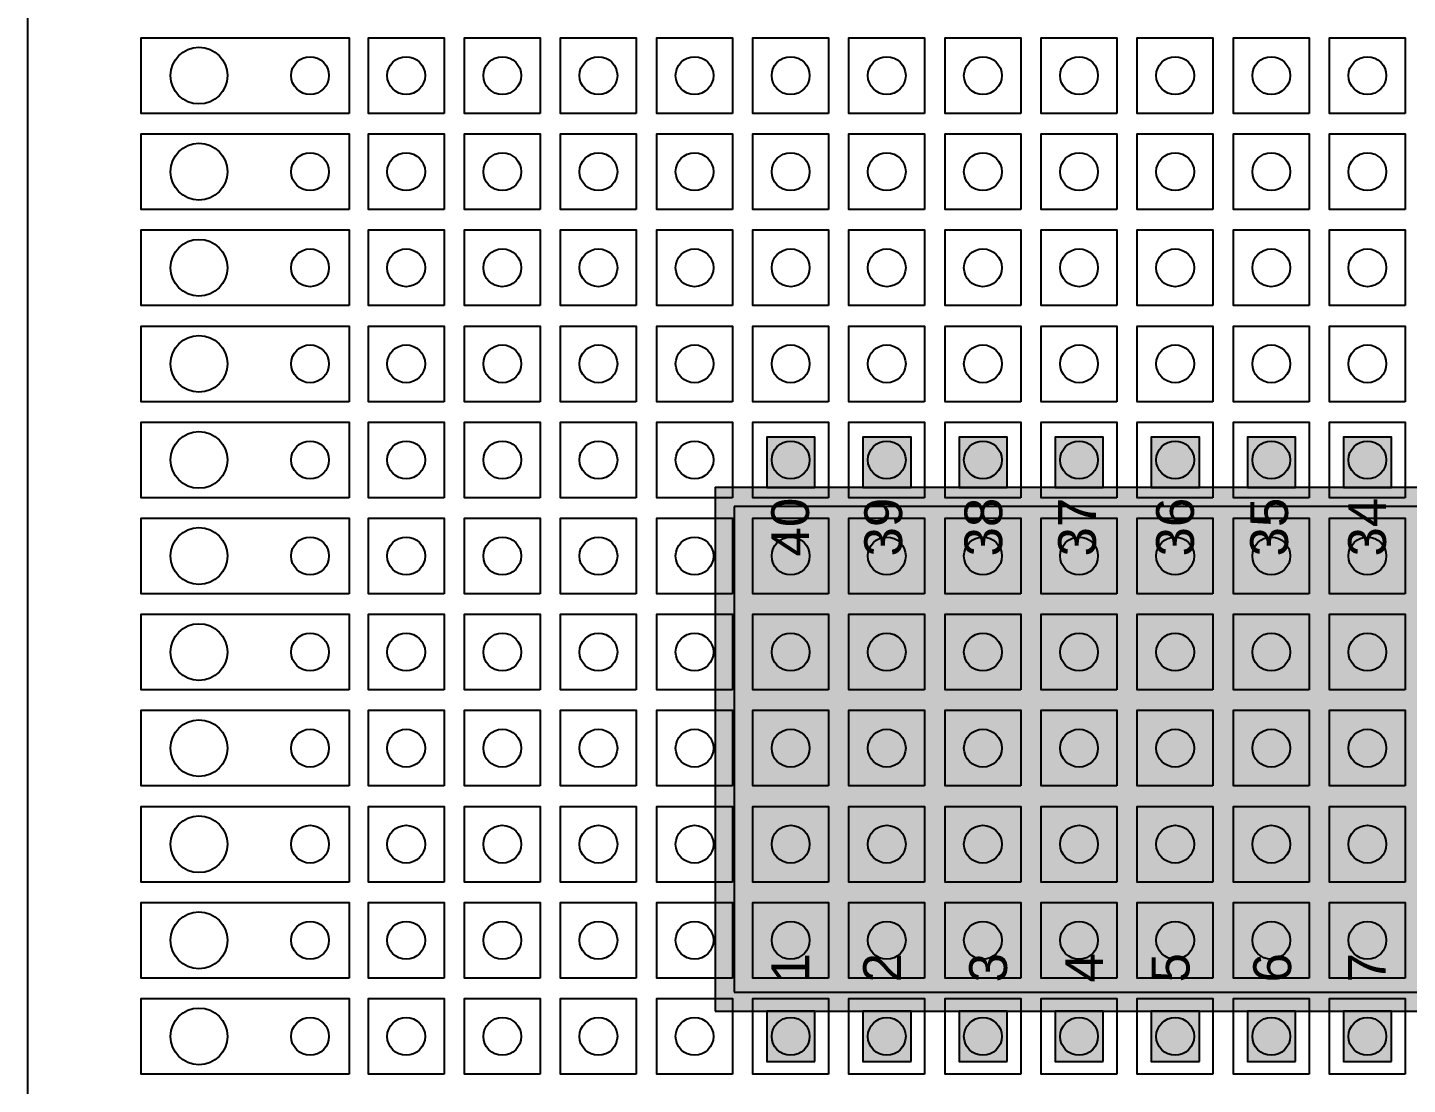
# Model space of a CAD drawing. Header units: millimetres. Extents: x 0 to 526, y 0 to 196.
# Drawn here: x 0 to 36.46, y 42.43 to 70.37 of the extents above; entities that cross this region are included whole.
import ezdxf

# ---------------------------------------------------------------- set-up
doc = ezdxf.new("R2010")
doc.units = ezdxf.units.MM
doc.layers.add('Chips', color=196, linetype='Continuous')
doc.styles.get("Standard").update_dxf_attribs({"font": 'arial.ttf'})

msp = doc.modelspace()

# ---------------------------------------------------------------- hatches: boundary and pattern name
h = msp.add_hatch(color=254)
h.dxf.hatch_style = 1
h.paths.add_polyline_path([(33.504, 58.207), (33.504, 59.542), (32.234, 59.542), (32.234, 58.207)])
h.paths.add_polyline_path([(20.804, 58.207), (20.804, 59.542), (19.534, 59.542), (19.534, 58.207)])
h.paths.add_polyline_path([(23.344, 58.207), (23.344, 59.542), (22.074, 59.542), (22.074, 58.207)])
h.paths.add_polyline_path([(25.884, 58.207), (25.884, 59.542), (24.614, 59.542), (24.614, 58.207)])
h.paths.add_polyline_path([(28.424, 58.207), (28.424, 59.542), (27.154, 59.542), (27.154, 58.207)])
h.paths.add_polyline_path([(30.964, 58.207), (30.964, 59.542), (29.694, 59.542), (29.694, 58.207)])
h.paths.add_polyline_path([(51.284, 58.207), (51.284, 59.542), (50.014, 59.542), (50.014, 58.207)])
h.paths.add_polyline_path([(36.044, 58.207), (36.044, 59.542), (34.774, 59.542), (34.774, 58.207)])
h.paths.add_polyline_path([(38.584, 58.207), (38.584, 59.542), (37.314, 59.542), (37.314, 58.207)])
h.paths.add_polyline_path([(41.124, 58.207), (41.124, 59.542), (39.854, 59.542), (39.854, 58.207)])
h.paths.add_polyline_path([(43.664, 58.207), (43.664, 59.542), (42.394, 59.542), (42.394, 58.207)])
h.paths.add_polyline_path([(46.204, 58.207), (46.204, 59.542), (44.934, 59.542), (44.934, 58.207)])
h.paths.add_polyline_path([(48.744, 58.207), (48.744, 59.542), (47.474, 59.542), (47.474, 58.207)])
h.paths.add_polyline_path([(69.064, 58.207), (69.064, 59.542), (67.794, 59.542), (67.794, 58.207)])
h.paths.add_polyline_path([(53.824, 58.207), (53.824, 59.542), (52.554, 59.542), (52.554, 58.207)])
h.paths.add_polyline_path([(56.364, 58.207), (56.364, 59.542), (55.094, 59.542), (55.094, 58.207)])
h.paths.add_polyline_path([(58.904, 58.207), (58.904, 59.542), (57.634, 59.542), (57.634, 58.207)])
h.paths.add_polyline_path([(61.444, 58.207), (61.444, 59.542), (60.174, 59.542), (60.174, 58.207)])
h.paths.add_polyline_path([(63.984, 58.207), (63.984, 59.542), (62.714, 59.542), (62.714, 58.207)])
h.paths.add_polyline_path([(66.524, 58.207), (66.524, 59.542), (65.254, 59.542), (65.254, 58.207)])
h.paths.add_polyline_path([(33.504, 43.032), (33.504, 44.367), (32.234, 44.367), (32.234, 43.032)])
h.paths.add_polyline_path([(20.804, 43.032), (20.804, 44.367), (19.534, 44.367), (19.534, 43.032)])
h.paths.add_polyline_path([(23.344, 43.032), (23.344, 44.367), (22.074, 44.367), (22.074, 43.032)])
h.paths.add_polyline_path([(25.884, 43.032), (25.884, 44.367), (24.614, 44.367), (24.614, 43.032)])
h.paths.add_polyline_path([(28.424, 43.032), (28.424, 44.367), (27.154, 44.367), (27.154, 43.032)])
h.paths.add_polyline_path([(30.964, 43.032), (30.964, 44.367), (29.694, 44.367), (29.694, 43.032)])
h.paths.add_polyline_path([(51.284, 43.032), (51.284, 44.367), (50.014, 44.367), (50.014, 43.032)])
h.paths.add_polyline_path([(36.044, 43.032), (36.044, 44.367), (34.774, 44.367), (34.774, 43.032)])
h.paths.add_polyline_path([(38.584, 43.032), (38.584, 44.367), (37.314, 44.367), (37.314, 43.032)])
h.paths.add_polyline_path([(41.124, 43.032), (41.124, 44.367), (39.854, 44.367), (39.854, 43.032)])
h.paths.add_polyline_path([(43.664, 43.032), (43.664, 44.367), (42.394, 44.367), (42.394, 43.032)])
h.paths.add_polyline_path([(46.204, 43.032), (46.204, 44.367), (44.934, 44.367), (44.934, 43.032)])
h.paths.add_polyline_path([(48.744, 43.032), (48.744, 44.367), (47.474, 44.367), (47.474, 43.032)])
h.paths.add_polyline_path([(69.064, 43.032), (69.064, 44.367), (67.794, 44.367), (67.794, 43.032)])
h.paths.add_polyline_path([(53.824, 43.032), (53.824, 44.367), (52.554, 44.367), (52.554, 43.032)])
h.paths.add_polyline_path([(56.364, 43.032), (56.364, 44.367), (55.094, 44.367), (55.094, 43.032)])
h.paths.add_polyline_path([(58.904, 43.032), (58.904, 44.367), (57.634, 44.367), (57.634, 43.032)])
h.paths.add_polyline_path([(61.444, 43.032), (61.444, 44.367), (60.174, 44.367), (60.174, 43.032)])
h.paths.add_polyline_path([(63.984, 43.032), (63.984, 44.367), (62.714, 44.367), (62.714, 43.032)])
h.paths.add_polyline_path([(66.524, 43.032), (66.524, 44.367), (65.254, 44.367), (65.254, 43.032)])
edge = h.paths.add_edge_path()
edge.add_line((18.667, 44.867), (69.927, 44.867))
h = msp.add_hatch(color=251)
h.dxf.hatch_style = 1
h.paths.add_polyline_path([(18.167, 44.367), (70.427, 44.367), (70.427, 58.207), (18.167, 58.207)])
at = {"layer": 'Chips'}
h = msp.add_hatch(color=254, dxfattribs=at)
h.dxf.hatch_style = 1
h.paths.add_polyline_path([(33.504, 58.207), (33.504, 59.542), (32.234, 59.542), (32.234, 58.207)])
h.paths.add_polyline_path([(20.804, 58.207), (20.804, 59.542), (19.534, 59.542), (19.534, 58.207)])
h.paths.add_polyline_path([(23.344, 58.207), (23.344, 59.542), (22.074, 59.542), (22.074, 58.207)])
h.paths.add_polyline_path([(25.884, 58.207), (25.884, 59.542), (24.614, 59.542), (24.614, 58.207)])
h.paths.add_polyline_path([(28.424, 58.207), (28.424, 59.542), (27.154, 59.542), (27.154, 58.207)])
h.paths.add_polyline_path([(30.964, 58.207), (30.964, 59.542), (29.694, 59.542), (29.694, 58.207)])
h.paths.add_polyline_path([(51.284, 58.207), (51.284, 59.542), (50.014, 59.542), (50.014, 58.207)])
h.paths.add_polyline_path([(36.044, 58.207), (36.044, 59.542), (34.774, 59.542), (34.774, 58.207)])
h.paths.add_polyline_path([(38.584, 58.207), (38.584, 59.542), (37.314, 59.542), (37.314, 58.207)])
h.paths.add_polyline_path([(41.124, 58.207), (41.124, 59.542), (39.854, 59.542), (39.854, 58.207)])
h.paths.add_polyline_path([(43.664, 58.207), (43.664, 59.542), (42.394, 59.542), (42.394, 58.207)])
h.paths.add_polyline_path([(46.204, 58.207), (46.204, 59.542), (44.934, 59.542), (44.934, 58.207)])
h.paths.add_polyline_path([(48.744, 58.207), (48.744, 59.542), (47.474, 59.542), (47.474, 58.207)])
h.paths.add_polyline_path([(69.064, 58.207), (69.064, 59.542), (67.794, 59.542), (67.794, 58.207)])
h.paths.add_polyline_path([(53.824, 58.207), (53.824, 59.542), (52.554, 59.542), (52.554, 58.207)])
h.paths.add_polyline_path([(56.364, 58.207), (56.364, 59.542), (55.094, 59.542), (55.094, 58.207)])
h.paths.add_polyline_path([(58.904, 58.207), (58.904, 59.542), (57.634, 59.542), (57.634, 58.207)])
h.paths.add_polyline_path([(61.444, 58.207), (61.444, 59.542), (60.174, 59.542), (60.174, 58.207)])
h.paths.add_polyline_path([(63.984, 58.207), (63.984, 59.542), (62.714, 59.542), (62.714, 58.207)])
h.paths.add_polyline_path([(66.524, 58.207), (66.524, 59.542), (65.254, 59.542), (65.254, 58.207)])
h.paths.add_polyline_path([(33.504, 43.032), (33.504, 44.367), (32.234, 44.367), (32.234, 43.032)])
h.paths.add_polyline_path([(20.804, 43.032), (20.804, 44.367), (19.534, 44.367), (19.534, 43.032)])
h.paths.add_polyline_path([(23.344, 43.032), (23.344, 44.367), (22.074, 44.367), (22.074, 43.032)])
h.paths.add_polyline_path([(25.884, 43.032), (25.884, 44.367), (24.614, 44.367), (24.614, 43.032)])
h.paths.add_polyline_path([(28.424, 43.032), (28.424, 44.367), (27.154, 44.367), (27.154, 43.032)])
h.paths.add_polyline_path([(30.964, 43.032), (30.964, 44.367), (29.694, 44.367), (29.694, 43.032)])
h.paths.add_polyline_path([(51.284, 43.032), (51.284, 44.367), (50.014, 44.367), (50.014, 43.032)])
h.paths.add_polyline_path([(36.044, 43.032), (36.044, 44.367), (34.774, 44.367), (34.774, 43.032)])
h.paths.add_polyline_path([(38.584, 43.032), (38.584, 44.367), (37.314, 44.367), (37.314, 43.032)])
h.paths.add_polyline_path([(41.124, 43.032), (41.124, 44.367), (39.854, 44.367), (39.854, 43.032)])
h.paths.add_polyline_path([(43.664, 43.032), (43.664, 44.367), (42.394, 44.367), (42.394, 43.032)])
h.paths.add_polyline_path([(46.204, 43.032), (46.204, 44.367), (44.934, 44.367), (44.934, 43.032)])
h.paths.add_polyline_path([(48.744, 43.032), (48.744, 44.367), (47.474, 44.367), (47.474, 43.032)])
h.paths.add_polyline_path([(69.064, 43.032), (69.064, 44.367), (67.794, 44.367), (67.794, 43.032)])
h.paths.add_polyline_path([(53.824, 43.032), (53.824, 44.367), (52.554, 44.367), (52.554, 43.032)])
h.paths.add_polyline_path([(56.364, 43.032), (56.364, 44.367), (55.094, 44.367), (55.094, 43.032)])
h.paths.add_polyline_path([(58.904, 43.032), (58.904, 44.367), (57.634, 44.367), (57.634, 43.032)])
h.paths.add_polyline_path([(61.444, 43.032), (61.444, 44.367), (60.174, 44.367), (60.174, 43.032)])
h.paths.add_polyline_path([(63.984, 43.032), (63.984, 44.367), (62.714, 44.367), (62.714, 43.032)])
h.paths.add_polyline_path([(66.524, 43.032), (66.524, 44.367), (65.254, 44.367), (65.254, 43.032)])
edge = h.paths.add_edge_path()
edge.add_line((18.667, 44.867), (69.927, 44.867))
h = msp.add_hatch(color=254, dxfattribs=at)
h.dxf.hatch_style = 1
h.paths.add_polyline_path([(18.167, 44.367), (70.427, 44.367), (70.427, 58.207), (18.167, 58.207)])
edge = h.paths.add_edge_path(flags=16)
edge.add_line((18.667, 57.707), (18.667, 44.867))
h = msp.add_hatch(color=251, dxfattribs=at)
h.dxf.hatch_style = 1
h.paths.add_polyline_path([(18.167, 44.367), (70.427, 44.367), (70.427, 58.207), (18.167, 58.207)])
edge = h.paths.add_edge_path(flags=16)
edge.add_line((18.667, 57.707), (18.667, 44.867))

# ---------------------------------------------------------------- linework, layer by layer
for points in [[(0, 0), (0, 0), (160, 0), (160, 0), (160, 100), (160, 100), (0, 100), (0, 100)], [(8.5, 68.1), (8.5, 68.1), (3, 68.1), (3, 68.1), (3, 70.1), (3, 70.1), (8.5, 70.1), (8.5, 70.1)], [(11.004, 68.1), (11.004, 68.1), (9.004, 68.1), (9.004, 68.1), (9.004, 70.1), (9.004, 70.1), (11.004, 70.1), (11.004, 70.1)], [(13.544, 68.1), (13.544, 68.1), (11.544, 68.1), (11.544, 68.1), (11.544, 70.1), (11.544, 70.1), (13.544, 70.1), (13.544, 70.1)], [(16.084, 68.1), (16.084, 68.1), (14.084, 68.1), (14.084, 68.1), (14.084, 70.1), (14.084, 70.1), (16.084, 70.1), (16.084, 70.1)], [(18.624, 68.1), (18.624, 68.1), (16.624, 68.1), (16.624, 68.1), (16.624, 70.1), (16.624, 70.1), (18.624, 70.1), (18.624, 70.1)], [(21.164, 68.1), (21.164, 68.1), (19.164, 68.1), (19.164, 68.1), (19.164, 70.1), (19.164, 70.1), (21.164, 70.1), (21.164, 70.1)], [(23.704, 68.1), (23.704, 68.1), (21.704, 68.1), (21.704, 68.1), (21.704, 70.1), (21.704, 70.1), (23.704, 70.1), (23.704, 70.1)], [(26.244, 68.1), (26.244, 68.1), (24.244, 68.1), (24.244, 68.1), (24.244, 70.1), (24.244, 70.1), (26.244, 70.1), (26.244, 70.1)], [(28.784, 68.1), (28.784, 68.1), (26.784, 68.1), (26.784, 68.1), (26.784, 70.1), (26.784, 70.1), (28.784, 70.1), (28.784, 70.1)], [(31.324, 68.1), (31.324, 68.1), (29.324, 68.1), (29.324, 68.1), (29.324, 70.1), (29.324, 70.1), (31.324, 70.1), (31.324, 70.1)], [(33.864, 68.1), (33.864, 68.1), (31.864, 68.1), (31.864, 68.1), (31.864, 70.1), (31.864, 70.1), (33.864, 70.1), (33.864, 70.1)], [(36.404, 68.1), (36.404, 68.1), (34.404, 68.1), (34.404, 68.1), (34.404, 70.1), (34.404, 70.1), (36.404, 70.1), (36.404, 70.1)], [(8.5, 65.56), (8.5, 65.56), (3, 65.56), (3, 65.56), (3, 67.56), (3, 67.56), (8.5, 67.56), (8.5, 67.56)], [(11.004, 65.56), (11.004, 65.56), (9.004, 65.56), (9.004, 65.56), (9.004, 67.56), (9.004, 67.56), (11.004, 67.56), (11.004, 67.56)], [(13.544, 65.56), (13.544, 65.56), (11.544, 65.56), (11.544, 65.56), (11.544, 67.56), (11.544, 67.56), (13.544, 67.56), (13.544, 67.56)], [(16.084, 65.56), (16.084, 65.56), (14.084, 65.56), (14.084, 65.56), (14.084, 67.56), (14.084, 67.56), (16.084, 67.56), (16.084, 67.56)], [(18.624, 65.56), (18.624, 65.56), (16.624, 65.56), (16.624, 65.56), (16.624, 67.56), (16.624, 67.56), (18.624, 67.56), (18.624, 67.56)], [(21.164, 65.56), (21.164, 65.56), (19.164, 65.56), (19.164, 65.56), (19.164, 67.56), (19.164, 67.56), (21.164, 67.56), (21.164, 67.56)], [(23.704, 65.56), (23.704, 65.56), (21.704, 65.56), (21.704, 65.56), (21.704, 67.56), (21.704, 67.56), (23.704, 67.56), (23.704, 67.56)], [(26.244, 65.56), (26.244, 65.56), (24.244, 65.56), (24.244, 65.56), (24.244, 67.56), (24.244, 67.56), (26.244, 67.56), (26.244, 67.56)], [(28.784, 65.56), (28.784, 65.56), (26.784, 65.56), (26.784, 65.56), (26.784, 67.56), (26.784, 67.56), (28.784, 67.56), (28.784, 67.56)], [(31.324, 65.56), (31.324, 65.56), (29.324, 65.56), (29.324, 65.56), (29.324, 67.56), (29.324, 67.56), (31.324, 67.56), (31.324, 67.56)], [(33.864, 65.56), (33.864, 65.56), (31.864, 65.56), (31.864, 65.56), (31.864, 67.56), (31.864, 67.56), (33.864, 67.56), (33.864, 67.56)], [(36.404, 65.56), (36.404, 65.56), (34.404, 65.56), (34.404, 65.56), (34.404, 67.56), (34.404, 67.56), (36.404, 67.56), (36.404, 67.56)], [(8.5, 63.02), (8.5, 63.02), (3, 63.02), (3, 63.02), (3, 65.02), (3, 65.02), (8.5, 65.02), (8.5, 65.02)], [(11.004, 63.02), (11.004, 63.02), (9.004, 63.02), (9.004, 63.02), (9.004, 65.02), (9.004, 65.02), (11.004, 65.02), (11.004, 65.02)], [(13.544, 63.02), (13.544, 63.02), (11.544, 63.02), (11.544, 63.02), (11.544, 65.02), (11.544, 65.02), (13.544, 65.02), (13.544, 65.02)], [(16.084, 63.02), (16.084, 63.02), (14.084, 63.02), (14.084, 63.02), (14.084, 65.02), (14.084, 65.02), (16.084, 65.02), (16.084, 65.02)], [(18.624, 63.02), (18.624, 63.02), (16.624, 63.02), (16.624, 63.02), (16.624, 65.02), (16.624, 65.02), (18.624, 65.02), (18.624, 65.02)], [(21.164, 63.02), (21.164, 63.02), (19.164, 63.02), (19.164, 63.02), (19.164, 65.02), (19.164, 65.02), (21.164, 65.02), (21.164, 65.02)], [(23.704, 63.02), (23.704, 63.02), (21.704, 63.02), (21.704, 63.02), (21.704, 65.02), (21.704, 65.02), (23.704, 65.02), (23.704, 65.02)], [(26.244, 63.02), (26.244, 63.02), (24.244, 63.02), (24.244, 63.02), (24.244, 65.02), (24.244, 65.02), (26.244, 65.02), (26.244, 65.02)], [(28.784, 63.02), (28.784, 63.02), (26.784, 63.02), (26.784, 63.02), (26.784, 65.02), (26.784, 65.02), (28.784, 65.02), (28.784, 65.02)], [(31.324, 63.02), (31.324, 63.02), (29.324, 63.02), (29.324, 63.02), (29.324, 65.02), (29.324, 65.02), (31.324, 65.02), (31.324, 65.02)], [(33.864, 63.02), (33.864, 63.02), (31.864, 63.02), (31.864, 63.02), (31.864, 65.02), (31.864, 65.02), (33.864, 65.02), (33.864, 65.02)], [(36.404, 63.02), (36.404, 63.02), (34.404, 63.02), (34.404, 63.02), (34.404, 65.02), (34.404, 65.02), (36.404, 65.02), (36.404, 65.02)], [(8.5, 60.48), (8.5, 60.48), (3, 60.48), (3, 60.48), (3, 62.48), (3, 62.48), (8.5, 62.48), (8.5, 62.48)], [(11.004, 60.48), (11.004, 60.48), (9.004, 60.48), (9.004, 60.48), (9.004, 62.48), (9.004, 62.48), (11.004, 62.48), (11.004, 62.48)], [(13.544, 60.48), (13.544, 60.48), (11.544, 60.48), (11.544, 60.48), (11.544, 62.48), (11.544, 62.48), (13.544, 62.48), (13.544, 62.48)], [(16.084, 60.48), (16.084, 60.48), (14.084, 60.48), (14.084, 60.48), (14.084, 62.48), (14.084, 62.48), (16.084, 62.48), (16.084, 62.48)], [(18.624, 60.48), (18.624, 60.48), (16.624, 60.48), (16.624, 60.48), (16.624, 62.48), (16.624, 62.48), (18.624, 62.48), (18.624, 62.48)], [(21.164, 60.48), (21.164, 60.48), (19.164, 60.48), (19.164, 60.48), (19.164, 62.48), (19.164, 62.48), (21.164, 62.48), (21.164, 62.48)], [(23.704, 60.48), (23.704, 60.48), (21.704, 60.48), (21.704, 60.48), (21.704, 62.48), (21.704, 62.48), (23.704, 62.48), (23.704, 62.48)], [(26.244, 60.48), (26.244, 60.48), (24.244, 60.48), (24.244, 60.48), (24.244, 62.48), (24.244, 62.48), (26.244, 62.48), (26.244, 62.48)], [(28.784, 60.48), (28.784, 60.48), (26.784, 60.48), (26.784, 60.48), (26.784, 62.48), (26.784, 62.48), (28.784, 62.48), (28.784, 62.48)], [(31.324, 60.48), (31.324, 60.48), (29.324, 60.48), (29.324, 60.48), (29.324, 62.48), (29.324, 62.48), (31.324, 62.48), (31.324, 62.48)], [(33.864, 60.48), (33.864, 60.48), (31.864, 60.48), (31.864, 60.48), (31.864, 62.48), (31.864, 62.48), (33.864, 62.48), (33.864, 62.48)], [(36.404, 60.48), (36.404, 60.48), (34.404, 60.48), (34.404, 60.48), (34.404, 62.48), (34.404, 62.48), (36.404, 62.48), (36.404, 62.48)], [(8.5, 57.94), (8.5, 57.94), (3, 57.94), (3, 57.94), (3, 59.94), (3, 59.94), (8.5, 59.94), (8.5, 59.94)], [(11.004, 57.94), (11.004, 57.94), (9.004, 57.94), (9.004, 57.94), (9.004, 59.94), (9.004, 59.94), (11.004, 59.94), (11.004, 59.94)], [(13.544, 57.94), (13.544, 57.94), (11.544, 57.94), (11.544, 57.94), (11.544, 59.94), (11.544, 59.94), (13.544, 59.94), (13.544, 59.94)], [(16.084, 57.94), (16.084, 57.94), (14.084, 57.94), (14.084, 57.94), (14.084, 59.94), (14.084, 59.94), (16.084, 59.94), (16.084, 59.94)], [(18.624, 57.94), (18.624, 57.94), (16.624, 57.94), (16.624, 57.94), (16.624, 59.94), (16.624, 59.94), (18.624, 59.94), (18.624, 59.94)], [(21.164, 57.94), (21.164, 57.94), (19.164, 57.94), (19.164, 57.94), (19.164, 59.94), (19.164, 59.94), (21.164, 59.94), (21.164, 59.94)], [(23.704, 57.94), (23.704, 57.94), (21.704, 57.94), (21.704, 57.94), (21.704, 59.94), (21.704, 59.94), (23.704, 59.94), (23.704, 59.94)], [(26.244, 57.94), (26.244, 57.94), (24.244, 57.94), (24.244, 57.94), (24.244, 59.94), (24.244, 59.94), (26.244, 59.94), (26.244, 59.94)], [(28.784, 57.94), (28.784, 57.94), (26.784, 57.94), (26.784, 57.94), (26.784, 59.94), (26.784, 59.94), (28.784, 59.94), (28.784, 59.94)], [(31.324, 57.94), (31.324, 57.94), (29.324, 57.94), (29.324, 57.94), (29.324, 59.94), (29.324, 59.94), (31.324, 59.94), (31.324, 59.94)], [(33.864, 57.94), (33.864, 57.94), (31.864, 57.94), (31.864, 57.94), (31.864, 59.94), (31.864, 59.94), (33.864, 59.94), (33.864, 59.94)], [(36.404, 57.94), (36.404, 57.94), (34.404, 57.94), (34.404, 57.94), (34.404, 59.94), (34.404, 59.94), (36.404, 59.94), (36.404, 59.94)], [(8.5, 55.4), (8.5, 55.4), (3, 55.4), (3, 55.4), (3, 57.4), (3, 57.4), (8.5, 57.4), (8.5, 57.4)], [(11.004, 55.4), (11.004, 55.4), (9.004, 55.4), (9.004, 55.4), (9.004, 57.4), (9.004, 57.4), (11.004, 57.4), (11.004, 57.4)], [(13.544, 55.4), (13.544, 55.4), (11.544, 55.4), (11.544, 55.4), (11.544, 57.4), (11.544, 57.4), (13.544, 57.4), (13.544, 57.4)], [(16.084, 55.4), (16.084, 55.4), (14.084, 55.4), (14.084, 55.4), (14.084, 57.4), (14.084, 57.4), (16.084, 57.4), (16.084, 57.4)], [(18.624, 55.4), (18.624, 55.4), (16.624, 55.4), (16.624, 55.4), (16.624, 57.4), (16.624, 57.4), (18.624, 57.4), (18.624, 57.4)], [(21.164, 55.4), (21.164, 55.4), (19.164, 55.4), (19.164, 55.4), (19.164, 57.4), (19.164, 57.4), (21.164, 57.4), (21.164, 57.4)], [(23.704, 55.4), (23.704, 55.4), (21.704, 55.4), (21.704, 55.4), (21.704, 57.4), (21.704, 57.4), (23.704, 57.4), (23.704, 57.4)], [(26.244, 55.4), (26.244, 55.4), (24.244, 55.4), (24.244, 55.4), (24.244, 57.4), (24.244, 57.4), (26.244, 57.4), (26.244, 57.4)], [(28.784, 55.4), (28.784, 55.4), (26.784, 55.4), (26.784, 55.4), (26.784, 57.4), (26.784, 57.4), (28.784, 57.4), (28.784, 57.4)], [(31.324, 55.4), (31.324, 55.4), (29.324, 55.4), (29.324, 55.4), (29.324, 57.4), (29.324, 57.4), (31.324, 57.4), (31.324, 57.4)], [(33.864, 55.4), (33.864, 55.4), (31.864, 55.4), (31.864, 55.4), (31.864, 57.4), (31.864, 57.4), (33.864, 57.4), (33.864, 57.4)], [(36.404, 55.4), (36.404, 55.4), (34.404, 55.4), (34.404, 55.4), (34.404, 57.4), (34.404, 57.4), (36.404, 57.4), (36.404, 57.4)], [(8.5, 52.86), (8.5, 52.86), (3, 52.86), (3, 52.86), (3, 54.86), (3, 54.86), (8.5, 54.86), (8.5, 54.86)], [(11.004, 52.86), (11.004, 52.86), (9.004, 52.86), (9.004, 52.86), (9.004, 54.86), (9.004, 54.86), (11.004, 54.86), (11.004, 54.86)], [(13.544, 52.86), (13.544, 52.86), (11.544, 52.86), (11.544, 52.86), (11.544, 54.86), (11.544, 54.86), (13.544, 54.86), (13.544, 54.86)], [(16.084, 52.86), (16.084, 52.86), (14.084, 52.86), (14.084, 52.86), (14.084, 54.86), (14.084, 54.86), (16.084, 54.86), (16.084, 54.86)], [(18.624, 52.86), (18.624, 52.86), (16.624, 52.86), (16.624, 52.86), (16.624, 54.86), (16.624, 54.86), (18.624, 54.86), (18.624, 54.86)], [(21.164, 52.86), (21.164, 52.86), (19.164, 52.86), (19.164, 52.86), (19.164, 54.86), (19.164, 54.86), (21.164, 54.86), (21.164, 54.86)], [(23.704, 52.86), (23.704, 52.86), (21.704, 52.86), (21.704, 52.86), (21.704, 54.86), (21.704, 54.86), (23.704, 54.86), (23.704, 54.86)], [(26.244, 52.86), (26.244, 52.86), (24.244, 52.86), (24.244, 52.86), (24.244, 54.86), (24.244, 54.86), (26.244, 54.86), (26.244, 54.86)], [(28.784, 52.86), (28.784, 52.86), (26.784, 52.86), (26.784, 52.86), (26.784, 54.86), (26.784, 54.86), (28.784, 54.86), (28.784, 54.86)], [(31.324, 52.86), (31.324, 52.86), (29.324, 52.86), (29.324, 52.86), (29.324, 54.86), (29.324, 54.86), (31.324, 54.86), (31.324, 54.86)], [(33.864, 52.86), (33.864, 52.86), (31.864, 52.86), (31.864, 52.86), (31.864, 54.86), (31.864, 54.86), (33.864, 54.86), (33.864, 54.86)], [(36.404, 52.86), (36.404, 52.86), (34.404, 52.86), (34.404, 52.86), (34.404, 54.86), (34.404, 54.86), (36.404, 54.86), (36.404, 54.86)], [(8.5, 50.32), (8.5, 50.32), (3, 50.32), (3, 50.32), (3, 52.32), (3, 52.32), (8.5, 52.32), (8.5, 52.32)], [(11.004, 50.32), (11.004, 50.32), (9.004, 50.32), (9.004, 50.32), (9.004, 52.32), (9.004, 52.32), (11.004, 52.32), (11.004, 52.32)], [(13.544, 50.32), (13.544, 50.32), (11.544, 50.32), (11.544, 50.32), (11.544, 52.32), (11.544, 52.32), (13.544, 52.32), (13.544, 52.32)], [(16.084, 50.32), (16.084, 50.32), (14.084, 50.32), (14.084, 50.32), (14.084, 52.32), (14.084, 52.32), (16.084, 52.32), (16.084, 52.32)], [(18.624, 50.32), (18.624, 50.32), (16.624, 50.32), (16.624, 50.32), (16.624, 52.32), (16.624, 52.32), (18.624, 52.32), (18.624, 52.32)], [(21.164, 50.32), (21.164, 50.32), (19.164, 50.32), (19.164, 50.32), (19.164, 52.32), (19.164, 52.32), (21.164, 52.32), (21.164, 52.32)], [(23.704, 50.32), (23.704, 50.32), (21.704, 50.32), (21.704, 50.32), (21.704, 52.32), (21.704, 52.32), (23.704, 52.32), (23.704, 52.32)], [(26.244, 50.32), (26.244, 50.32), (24.244, 50.32), (24.244, 50.32), (24.244, 52.32), (24.244, 52.32), (26.244, 52.32), (26.244, 52.32)], [(28.784, 50.32), (28.784, 50.32), (26.784, 50.32), (26.784, 50.32), (26.784, 52.32), (26.784, 52.32), (28.784, 52.32), (28.784, 52.32)], [(31.324, 50.32), (31.324, 50.32), (29.324, 50.32), (29.324, 50.32), (29.324, 52.32), (29.324, 52.32), (31.324, 52.32), (31.324, 52.32)], [(33.864, 50.32), (33.864, 50.32), (31.864, 50.32), (31.864, 50.32), (31.864, 52.32), (31.864, 52.32), (33.864, 52.32), (33.864, 52.32)], [(36.404, 50.32), (36.404, 50.32), (34.404, 50.32), (34.404, 50.32), (34.404, 52.32), (34.404, 52.32), (36.404, 52.32), (36.404, 52.32)], [(8.5, 47.78), (8.5, 47.78), (3, 47.78), (3, 47.78), (3, 49.78), (3, 49.78), (8.5, 49.78), (8.5, 49.78)], [(11.004, 47.78), (11.004, 47.78), (9.004, 47.78), (9.004, 47.78), (9.004, 49.78), (9.004, 49.78), (11.004, 49.78), (11.004, 49.78)], [(13.544, 47.78), (13.544, 47.78), (11.544, 47.78), (11.544, 47.78), (11.544, 49.78), (11.544, 49.78), (13.544, 49.78), (13.544, 49.78)], [(16.084, 47.78), (16.084, 47.78), (14.084, 47.78), (14.084, 47.78), (14.084, 49.78), (14.084, 49.78), (16.084, 49.78), (16.084, 49.78)], [(18.624, 47.78), (18.624, 47.78), (16.624, 47.78), (16.624, 47.78), (16.624, 49.78), (16.624, 49.78), (18.624, 49.78), (18.624, 49.78)], [(21.164, 47.78), (21.164, 47.78), (19.164, 47.78), (19.164, 47.78), (19.164, 49.78), (19.164, 49.78), (21.164, 49.78), (21.164, 49.78)], [(23.704, 47.78), (23.704, 47.78), (21.704, 47.78), (21.704, 47.78), (21.704, 49.78), (21.704, 49.78), (23.704, 49.78), (23.704, 49.78)], [(26.244, 47.78), (26.244, 47.78), (24.244, 47.78), (24.244, 47.78), (24.244, 49.78), (24.244, 49.78), (26.244, 49.78), (26.244, 49.78)], [(28.784, 47.78), (28.784, 47.78), (26.784, 47.78), (26.784, 47.78), (26.784, 49.78), (26.784, 49.78), (28.784, 49.78), (28.784, 49.78)], [(31.324, 47.78), (31.324, 47.78), (29.324, 47.78), (29.324, 47.78), (29.324, 49.78), (29.324, 49.78), (31.324, 49.78), (31.324, 49.78)], [(33.864, 47.78), (33.864, 47.78), (31.864, 47.78), (31.864, 47.78), (31.864, 49.78), (31.864, 49.78), (33.864, 49.78), (33.864, 49.78)], [(36.404, 47.78), (36.404, 47.78), (34.404, 47.78), (34.404, 47.78), (34.404, 49.78), (34.404, 49.78), (36.404, 49.78), (36.404, 49.78)], [(8.5, 45.24), (8.5, 45.24), (3, 45.24), (3, 45.24), (3, 47.24), (3, 47.24), (8.5, 47.24), (8.5, 47.24)], [(11.004, 45.24), (11.004, 45.24), (9.004, 45.24), (9.004, 45.24), (9.004, 47.24), (9.004, 47.24), (11.004, 47.24), (11.004, 47.24)], [(13.544, 45.24), (13.544, 45.24), (11.544, 45.24), (11.544, 45.24), (11.544, 47.24), (11.544, 47.24), (13.544, 47.24), (13.544, 47.24)], [(16.084, 45.24), (16.084, 45.24), (14.084, 45.24), (14.084, 45.24), (14.084, 47.24), (14.084, 47.24), (16.084, 47.24), (16.084, 47.24)], [(18.624, 45.24), (18.624, 45.24), (16.624, 45.24), (16.624, 45.24), (16.624, 47.24), (16.624, 47.24), (18.624, 47.24), (18.624, 47.24)], [(21.164, 45.24), (21.164, 45.24), (19.164, 45.24), (19.164, 45.24), (19.164, 47.24), (19.164, 47.24), (21.164, 47.24), (21.164, 47.24)], [(23.704, 45.24), (23.704, 45.24), (21.704, 45.24), (21.704, 45.24), (21.704, 47.24), (21.704, 47.24), (23.704, 47.24), (23.704, 47.24)], [(26.244, 45.24), (26.244, 45.24), (24.244, 45.24), (24.244, 45.24), (24.244, 47.24), (24.244, 47.24), (26.244, 47.24), (26.244, 47.24)], [(28.784, 45.24), (28.784, 45.24), (26.784, 45.24), (26.784, 45.24), (26.784, 47.24), (26.784, 47.24), (28.784, 47.24), (28.784, 47.24)], [(31.324, 45.24), (31.324, 45.24), (29.324, 45.24), (29.324, 45.24), (29.324, 47.24), (29.324, 47.24), (31.324, 47.24), (31.324, 47.24)], [(33.864, 45.24), (33.864, 45.24), (31.864, 45.24), (31.864, 45.24), (31.864, 47.24), (31.864, 47.24), (33.864, 47.24), (33.864, 47.24)], [(36.404, 45.24), (36.404, 45.24), (34.404, 45.24), (34.404, 45.24), (34.404, 47.24), (34.404, 47.24), (36.404, 47.24), (36.404, 47.24)], [(8.5, 42.7), (8.5, 42.7), (3, 42.7), (3, 42.7), (3, 44.7), (3, 44.7), (8.5, 44.7), (8.5, 44.7)], [(11.004, 42.7), (11.004, 42.7), (9.004, 42.7), (9.004, 42.7), (9.004, 44.7), (9.004, 44.7), (11.004, 44.7), (11.004, 44.7)], [(13.544, 42.7), (13.544, 42.7), (11.544, 42.7), (11.544, 42.7), (11.544, 44.7), (11.544, 44.7), (13.544, 44.7), (13.544, 44.7)], [(16.084, 42.7), (16.084, 42.7), (14.084, 42.7), (14.084, 42.7), (14.084, 44.7), (14.084, 44.7), (16.084, 44.7), (16.084, 44.7)], [(18.624, 42.7), (18.624, 42.7), (16.624, 42.7), (16.624, 42.7), (16.624, 44.7), (16.624, 44.7), (18.624, 44.7), (18.624, 44.7)], [(21.164, 42.7), (21.164, 42.7), (19.164, 42.7), (19.164, 42.7), (19.164, 44.7), (19.164, 44.7), (21.164, 44.7), (21.164, 44.7)], [(23.704, 42.7), (23.704, 42.7), (21.704, 42.7), (21.704, 42.7), (21.704, 44.7), (21.704, 44.7), (23.704, 44.7), (23.704, 44.7)], [(26.244, 42.7), (26.244, 42.7), (24.244, 42.7), (24.244, 42.7), (24.244, 44.7), (24.244, 44.7), (26.244, 44.7), (26.244, 44.7)], [(28.784, 42.7), (28.784, 42.7), (26.784, 42.7), (26.784, 42.7), (26.784, 44.7), (26.784, 44.7), (28.784, 44.7), (28.784, 44.7)], [(31.324, 42.7), (31.324, 42.7), (29.324, 42.7), (29.324, 42.7), (29.324, 44.7), (29.324, 44.7), (31.324, 44.7), (31.324, 44.7)], [(33.864, 42.7), (33.864, 42.7), (31.864, 42.7), (31.864, 42.7), (31.864, 44.7), (31.864, 44.7), (33.864, 44.7), (33.864, 44.7)], [(36.404, 42.7), (36.404, 42.7), (34.404, 42.7), (34.404, 42.7), (34.404, 44.7), (34.404, 44.7), (36.404, 44.7), (36.404, 44.7)]]:
    msp.add_lwpolyline(points, close=True)
for centre, radius in [((4.529, 69.1), 0.75), ((7.464, 69.1), 0.5), ((10.004, 69.1), 0.5), ((12.544, 69.1), 0.5), ((15.084, 69.1), 0.5), ((17.624, 69.1), 0.5), ((20.164, 69.1), 0.5), ((22.704, 69.1), 0.5), ((25.244, 69.1), 0.5), ((27.784, 69.1), 0.5), ((30.324, 69.1), 0.5), ((32.864, 69.1), 0.5), ((35.404, 69.1), 0.5), ((4.529, 66.56), 0.75), ((7.464, 66.56), 0.5), ((10.004, 66.56), 0.5), ((12.544, 66.56), 0.5), ((15.084, 66.56), 0.5), ((17.624, 66.56), 0.5), ((20.164, 66.56), 0.5), ((22.704, 66.56), 0.5), ((25.244, 66.56), 0.5), ((27.784, 66.56), 0.5), ((30.324, 66.56), 0.5), ((32.864, 66.56), 0.5), ((35.404, 66.56), 0.5), ((4.529, 64.02), 0.75), ((7.464, 64.02), 0.5), ((10.004, 64.02), 0.5), ((12.544, 64.02), 0.5), ((15.084, 64.02), 0.5), ((17.624, 64.02), 0.5), ((20.164, 64.02), 0.5), ((22.704, 64.02), 0.5), ((25.244, 64.02), 0.5), ((27.784, 64.02), 0.5), ((30.324, 64.02), 0.5), ((32.864, 64.02), 0.5), ((35.404, 64.02), 0.5), ((4.529, 61.48), 0.75), ((7.464, 61.48), 0.5), ((10.004, 61.48), 0.5), ((12.544, 61.48), 0.5), ((15.084, 61.48), 0.5), ((17.624, 61.48), 0.5), ((20.164, 61.48), 0.5), ((22.704, 61.48), 0.5), ((25.244, 61.48), 0.5), ((27.784, 61.48), 0.5), ((30.324, 61.48), 0.5), ((32.864, 61.48), 0.5), ((35.404, 61.48), 0.5), ((4.529, 58.94), 0.75), ((7.464, 58.94), 0.5), ((10.004, 58.94), 0.5), ((12.544, 58.94), 0.5), ((15.084, 58.94), 0.5), ((17.624, 58.94), 0.5), ((20.164, 58.94), 0.5), ((22.704, 58.94), 0.5), ((25.244, 58.94), 0.5), ((27.784, 58.94), 0.5), ((30.324, 58.94), 0.5), ((32.864, 58.94), 0.5), ((35.404, 58.94), 0.5), ((4.529, 56.4), 0.75), ((7.464, 56.4), 0.5), ((10.004, 56.4), 0.5), ((12.544, 56.4), 0.5), ((15.084, 56.4), 0.5), ((17.624, 56.4), 0.5), ((20.164, 56.4), 0.5), ((22.704, 56.4), 0.5), ((25.244, 56.4), 0.5), ((27.784, 56.4), 0.5), ((30.324, 56.4), 0.5), ((32.864, 56.4), 0.5), ((35.404, 56.4), 0.5), ((4.529, 53.86), 0.75), ((7.464, 53.86), 0.5), ((10.004, 53.86), 0.5), ((12.544, 53.86), 0.5), ((15.084, 53.86), 0.5), ((17.624, 53.86), 0.5), ((20.164, 53.86), 0.5), ((22.704, 53.86), 0.5), ((25.244, 53.86), 0.5), ((27.784, 53.86), 0.5), ((30.324, 53.86), 0.5), ((32.864, 53.86), 0.5), ((35.404, 53.86), 0.5), ((4.529, 51.32), 0.75), ((7.464, 51.32), 0.5), ((10.004, 51.32), 0.5), ((12.544, 51.32), 0.5), ((15.084, 51.32), 0.5), ((17.624, 51.32), 0.5), ((20.164, 51.32), 0.5), ((22.704, 51.32), 0.5), ((25.244, 51.32), 0.5), ((27.784, 51.32), 0.5), ((30.324, 51.32), 0.5), ((32.864, 51.32), 0.5), ((35.404, 51.32), 0.5), ((4.529, 48.78), 0.75), ((7.464, 48.78), 0.5), ((10.004, 48.78), 0.5), ((12.544, 48.78), 0.5), ((15.084, 48.78), 0.5), ((17.624, 48.78), 0.5), ((20.164, 48.78), 0.5), ((22.704, 48.78), 0.5), ((25.244, 48.78), 0.5), ((27.784, 48.78), 0.5), ((30.324, 48.78), 0.5), ((32.864, 48.78), 0.5), ((35.404, 48.78), 0.5), ((4.529, 46.24), 0.75), ((7.464, 46.24), 0.5), ((10.004, 46.24), 0.5), ((12.544, 46.24), 0.5), ((15.084, 46.24), 0.5), ((17.624, 46.24), 0.5), ((20.164, 46.24), 0.5), ((22.704, 46.24), 0.5), ((25.244, 46.24), 0.5), ((27.784, 46.24), 0.5), ((30.324, 46.24), 0.5), ((32.864, 46.24), 0.5), ((35.404, 46.24), 0.5), ((4.529, 43.7), 0.75), ((7.464, 43.7), 0.5), ((10.004, 43.7), 0.5), ((12.544, 43.7), 0.5), ((15.084, 43.7), 0.5), ((17.624, 43.7), 0.5), ((20.164, 43.7), 0.5), ((22.704, 43.7), 0.5), ((25.244, 43.7), 0.5), ((27.784, 43.7), 0.5), ((30.324, 43.7), 0.5), ((32.864, 43.7), 0.5), ((35.404, 43.7), 0.5)]:
    msp.add_circle(centre, radius)
for p, q in [((18.667, 57.707), (18.667, 44.867)), ((69.927, 57.707), (18.667, 57.707)), ((18.667, 44.867), (69.927, 44.867))]:
    msp.add_line(p, q, dxfattribs=at)
for points in [[(20.804, 58.207), (20.804, 59.542), (19.534, 59.542), (19.534, 58.207)], [(23.344, 58.207), (23.344, 59.542), (22.074, 59.542), (22.074, 58.207)], [(25.884, 58.207), (25.884, 59.542), (24.614, 59.542), (24.614, 58.207)], [(28.424, 58.207), (28.424, 59.542), (27.154, 59.542), (27.154, 58.207)], [(30.964, 58.207), (30.964, 59.542), (29.694, 59.542), (29.694, 58.207)], [(33.504, 58.207), (33.504, 59.542), (32.234, 59.542), (32.234, 58.207)], [(36.044, 58.207), (36.044, 59.542), (34.774, 59.542), (34.774, 58.207)], [(18.167, 44.367), (70.427, 44.367), (70.427, 58.207), (18.167, 58.207)], [(20.804, 43.032), (20.804, 44.367), (19.534, 44.367), (19.534, 43.032)], [(23.344, 43.032), (23.344, 44.367), (22.074, 44.367), (22.074, 43.032)], [(25.884, 43.032), (25.884, 44.367), (24.614, 44.367), (24.614, 43.032)], [(28.424, 43.032), (28.424, 44.367), (27.154, 44.367), (27.154, 43.032)], [(30.964, 43.032), (30.964, 44.367), (29.694, 44.367), (29.694, 43.032)], [(33.504, 43.032), (33.504, 44.367), (32.234, 44.367), (32.234, 43.032)], [(36.044, 43.032), (36.044, 44.367), (34.774, 44.367), (34.774, 43.032)]]:
    msp.add_lwpolyline(points, close=True, dxfattribs=at)

# ---------------------------------------------------------------- texts
at = {"layer": 'Chips', "transparency": 33554687, "char_height": 1, "attachment_point": 1, "rotation": 90}
for s, insert in [('{\\C1;40}', (19.65, 56.387)), ('{\\C1;39}', (22.109, 56.387)), ('{\\C1;38}', (24.755, 56.387)), ('{\\C1;37}', (27.231, 56.387)), ('{\\C1;36}', (29.82, 56.387)), ('{\\C1;35}', (32.307, 56.387)), ('{\\C1;34}', (34.896, 56.387)), ('{\\C1;1}', (19.653, 45.125)), ('{\\C1;2}', (22.08, 45.125)), ('{\\C1;3}', (24.881, 45.125)), ('{\\C1;4}', (27.421, 45.125)), ('{\\C1;5}', (29.704, 45.125)), ('{\\C1;6}', (32.389, 45.125)), ('{\\C1;7}', (34.889, 45.125))]:
    msp.add_mtext_dynamic_manual_height_columns(s, width=1.81748, gutter_width=12.5, heights=[0], dxfattribs=dict(at, insert=insert))

doc.saveas('drawing.dxf')
